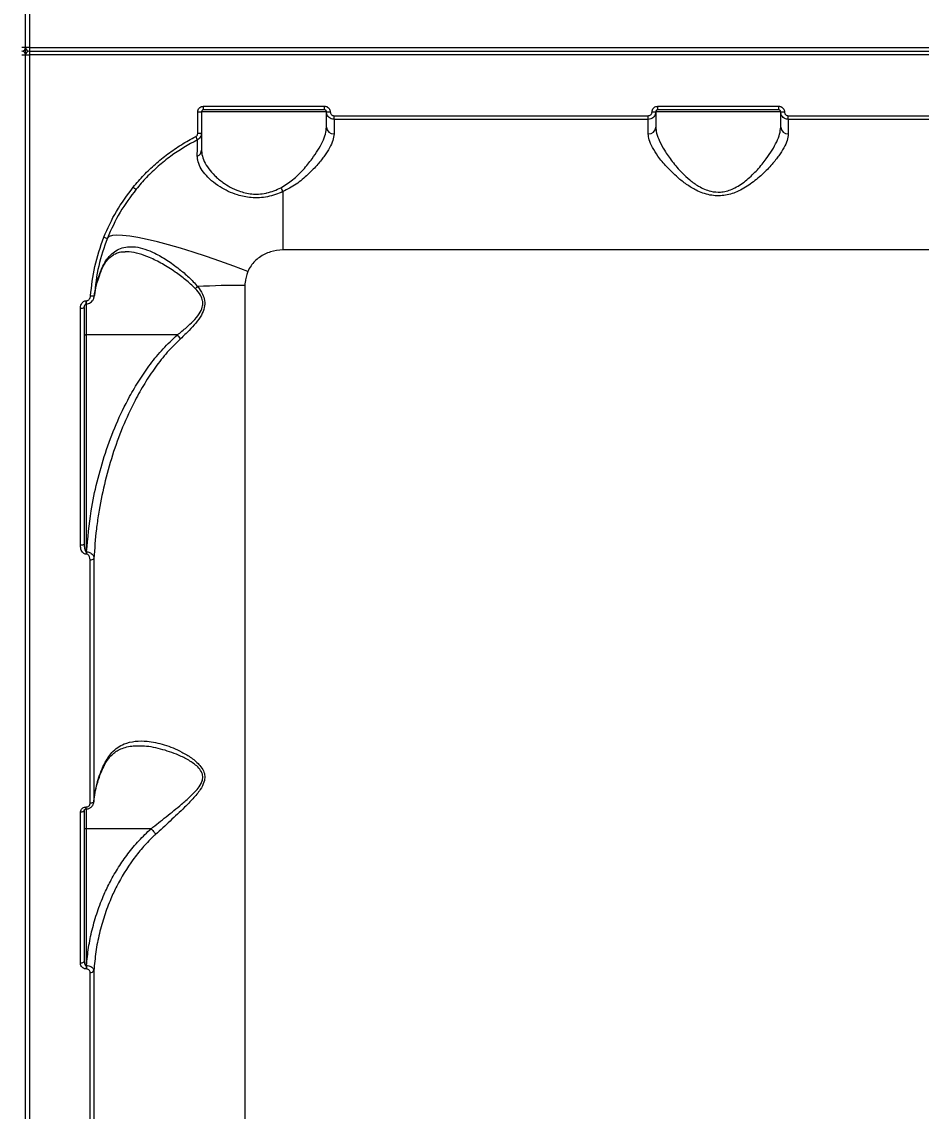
# Model space of a CAD drawing. Header units: millimetres. Extents: x -8760 to 8364, y -7998 to 7451.
# Drawn here: x 2946.4 to 3184, y -2688.5 to -2400.8 of the extents above; entities that cross this region are included whole.
import ezdxf

# ---------------------------------------------------------------- set-up
doc = ezdxf.new("R2010")
doc.units = ezdxf.units.MM
for name, color, linetype in [('DIKOM_ОБЪЕКТ', 7, 'Continuous'), ('DIKOM_РАЗМЕР_ЗОНА', 7, 'Continuous'), ('DIKOM_РАЗМЕР_ОБЪЕКТА', 7, 'Continuous')]:
    doc.layers.add(name, color=color, linetype=linetype)
doc.styles.add('style1', font='arial.ttf', dxfattribs={"width": 0.8})
doc.dimstyles.new('1-50', dxfattribs={"dimtxt": 300, "dimasz": 200, "dimexe": 100, "dimexo": 0, "dimgap": 100, "dimtad": 1, "dimtxsty": 'style1', "dimcen": 200, "dimclrd": 7, "dimclre": 7, "dimclrt": 7, "dimadec": 1, "dimazin": 2, "dimtfac": 1, "dimtmove": 0, "dimatfit": 2, "dimfxl": 0, "dimlwd": 25, "dimlwe": 18, "dimarcsym": 0})

# ---------------------------------------------------------------- blocks, each defined once
blk = doc.blocks.new('*D21')
at = {"layer": 'Defpoints', "color": 0, "transparency": 16777216}
for p in [(-7755.65, -10.55), (8364.4, -2410.44), (8364.4, -7897.56)]:
    blk.add_point(p, dxfattribs=at)
at = {"layer": 'DIKOM_РАЗМЕР_ЗОНА', "color": 7, "lineweight": 18, "transparency": 16777216}
for p, q in [((-7755.65, -10.55), (-7755.65, -7997.56)), ((8364.4, -2410.44), (8364.4, -7997.56))]:
    blk.add_line(p, q, dxfattribs=at)
at = {"layer": 'DIKOM_РАЗМЕР_ЗОНА', "color": 7, "lineweight": 25, "transparency": 16777216}
blk.add_line((-7555.65, -7897.56), (8164.4, -7897.56), dxfattribs=at)
at = {"layer": 'DIKOM_РАЗМЕР_ЗОНА', "color": 7, "transparency": 16777216}
for points in [[(-7555.65, -7864.23), (-7555.65, -7930.9), (-7755.65, -7897.56)], [(8164.4, -7864.23), (8164.4, -7930.9), (8364.4, -7897.56)]]:
    blk.add_solid(points, dxfattribs=at)
at = {"layer": 'DIKOM_РАЗМЕР_ЗОНА', "color": 7, "transparency": 16777216, "insert": (1040.74, -7644.39), "char_height": 300, "attachment_point": 5, "style": 'style1'}
blk.add_mtext('16100', dxfattribs=at)
blk = doc.blocks.new('*D19')
at = {"layer": 'Defpoints', "color": 0, "transparency": 16777216}
for p in [(-5756.7, -306.55), (6365.48, -2710.55), (6365.48, -7111.41)]:
    blk.add_point(p, dxfattribs=at)
at = {"layer": 'DIKOM_РАЗМЕР_ОБЪЕКТА', "color": 7, "lineweight": 18, "transparency": 16777216}
for p, q in [((-5756.7, -306.55), (-5756.7, -7211.41)), ((6365.48, -2710.55), (6365.48, -7211.41))]:
    blk.add_line(p, q, dxfattribs=at)
at = {"layer": 'DIKOM_РАЗМЕР_ОБЪЕКТА', "color": 7, "lineweight": 25, "transparency": 16777216}
blk.add_line((-5556.7, -7111.41), (6165.48, -7111.41), dxfattribs=at)
at = {"layer": 'DIKOM_РАЗМЕР_ОБЪЕКТА', "color": 7, "transparency": 16777216}
for points in [[(-5556.7, -7078.08), (-5556.7, -7144.75), (-5756.7, -7111.41)], [(6165.48, -7078.08), (6165.48, -7144.75), (6365.48, -7111.41)]]:
    blk.add_solid(points, dxfattribs=at)
at = {"layer": 'DIKOM_РАЗМЕР_ОБЪЕКТА', "color": 7, "transparency": 16777216, "insert": (1047.24, -6858.24), "char_height": 300, "attachment_point": 5, "style": 'style1'}
blk.add_mtext('12100', dxfattribs=at)

msp = doc.modelspace()

# ---------------------------------------------------------------- linework, layer by layer
at = {"layer": 'DIKOM_ОБЪЕКТ', "color": 7, "linetype": 'Continuous', "lineweight": 15}
for p, q in [((2947.392, -2407.554), (2947.392, -1989.554)), ((2948.392, -1988.554), (2948.392, -2407.552)), ((2947.392, -2409.554), (2947.392, -2407.554)), ((2948.392, -2407.552), (2948.392, -2408.554)), ((2948.392, -2407.552), (3424.391, -2407.552)), ((2947.392, -2827.554), (2947.392, -2409.554)), ((2948.392, -2408.554), (2948.392, -2409.557)), ((2948.392, -2408.554), (3424.391, -2408.554)), ((3424.391, -2409.557), (2948.392, -2409.557)), ((2948.392, -2409.557), (2948.392, -2828.554)), ((2992.891, -2430.219), (2992.891, -2424.592)), ((2993.892, -2424.554), (2993.892, -2430.167)), ((3026.892, -2424.554), (2993.892, -2424.554)), ((2994.392, -2423.089), (3026.392, -2423.089)), ((2994.392, -2424.054), (2994.392, -2423.089)), ((3026.392, -2424.054), (2994.392, -2424.054)), ((3026.392, -2424.054), (3026.392, -2423.089)), ((3026.892, -2428.605), (3026.892, -2424.554)), ((3028.892, -2425.595), (3111.891, -2425.595)), ((3028.892, -2426.554), (3028.892, -2425.595)), ((3111.891, -2426.554), (3111.891, -2425.595)), ((3113.892, -2424.554), (3113.892, -2428.605)), ((3146.892, -2424.554), (3113.892, -2424.554)), ((3114.391, -2423.089), (3146.391, -2423.089)), ((3114.391, -2424.054), (3114.391, -2423.089)), ((3146.391, -2424.054), (3114.391, -2424.054)), ((3146.391, -2424.054), (3146.391, -2423.089)), ((3146.892, -2428.605), (3146.892, -2424.554)), ((3148.892, -2425.595), (3231.892, -2425.595)), ((3148.892, -2426.554), (3148.892, -2425.595)), ((3028.892, -2426.554), (3028.892, -2430.412)), ((3111.891, -2426.554), (3028.892, -2426.554)), ((3111.891, -2430.412), (3111.891, -2426.554)), ((3148.892, -2426.554), (3148.892, -2430.412)), ((3231.892, -2426.554), (3148.892, -2426.554)), ((3015.391, -2445.648), (3015.391, -2461.057)), ((3365.391, -2461.057), (3015.391, -2461.057)), ((2967.29, -2466.703), (2967.278, -2466.732)), ((3005.342, -2470.402), (3005.342, -2790.554)), ((2963.391, -2474.458), (2963.486, -2474.458)), ((2963.391, -2475.301), (2963.391, -2474.458)), ((2963.486, -2475.301), (2963.486, -2474.458)), ((2965.633, -2473.244), (2965.721, -2472.598)), ((2961.892, -2539.066), (2961.892, -2476.4)), ((2962.892, -2476.238), (2962.892, -2538.755)), ((2963.391, -2475.289), (2963.391, -2483.471)), ((2963.391, -2475.301), (2963.486, -2475.301)), ((2987.505, -2483.471), (2963.391, -2483.471)), ((2963.391, -2483.471), (2963.391, -2540.76)), ((2963.391, -2540.76), (2963.513, -2540.76)), ((2963.391, -2540.76), (2963.391, -2541.407)), ((2963.513, -2540.76), (2963.513, -2541.407)), ((2963.513, -2541.407), (2963.391, -2541.407)), ((2964.451, -2607.187), (2964.451, -2542.866)), ((2965.449, -2542.569), (2965.449, -2606.749)), ((2961.892, -2649.439), (2961.892, -2609.576)), ((2962.892, -2609.097), (2962.892, -2648.866)), ((2963.391, -2608.16), (2963.424, -2608.16)), ((2963.391, -2608.684), (2963.391, -2608.16)), ((2963.391, -2608.684), (2963.424, -2608.684)), ((2963.391, -2608.701), (2963.391, -2613.907)), ((2963.424, -2608.684), (2963.424, -2608.16)), ((2980.552, -2613.907), (2963.391, -2613.907)), ((2963.391, -2613.907), (2963.391, -2650.061)), ((2963.391, -2650.061), (2963.495, -2650.061)), ((2963.391, -2650.061), (2963.391, -2650.961)), ((2963.495, -2650.061), (2963.495, -2650.961)), ((2963.495, -2650.961), (2963.391, -2650.961)), ((2964.451, -2717.904), (2964.451, -2651.927)), ((2965.449, -2651.39), (2965.449, -2717.221))]:
    msp.add_line(p, q, dxfattribs=at)
at = {"layer": 'DIKOM_ОБЪЕКТ', "color": 7, "linetype": 'Continuous', "lineweight": 15, "flags": 128}
for points in [[(3006.101, -2466.76), (3002.407, -2465.353), (2998.75, -2464.021), (2995.165, -2462.776), (2991.688, -2461.63), (2988.354, -2460.595), (2985.195, -2459.681), (2982.242, -2458.897), (2979.524, -2458.251), (2977.069, -2457.749), (2974.901, -2457.396), (2973.041, -2457.196), (2971.507, -2457.151), (2970.315, -2457.26), (2969.475, -2457.524), (2968.998, -2457.938)], [(2967.345, -2466.376), (2967.315, -2466.627), (2967.29, -2466.703)], [(2962.892, -2483.305), (2962.901, -2483.338), (2962.93, -2483.369), (2962.976, -2483.397), (2963.038, -2483.422), (2963.114, -2483.443), (2963.2, -2483.458), (2963.294, -2483.468), (2963.391, -2483.471)], [(2962.892, -2538.755), (2962.872, -2538.816), (2962.815, -2538.874), (2962.723, -2538.928), (2962.599, -2538.975), (2962.447, -2539.013), (2962.274, -2539.042), (2962.087, -2539.06), (2961.892, -2539.066)], [(2965.449, -2606.749), (2965.418, -2606.836), (2965.353, -2606.919), (2965.257, -2606.995), (2965.132, -2607.061), (2964.984, -2607.115), (2964.817, -2607.154), (2964.637, -2607.179), (2964.451, -2607.187)], [(2962.892, -2609.097), (2962.872, -2609.191), (2962.815, -2609.28), (2962.723, -2609.363), (2962.599, -2609.436), (2962.447, -2609.495), (2962.274, -2609.54), (2962.087, -2609.567), (2961.892, -2609.576)], [(2962.892, -2613.745), (2962.901, -2613.776), (2962.93, -2613.807), (2962.976, -2613.835), (2963.038, -2613.859), (2963.114, -2613.879), (2963.2, -2613.894), (2963.294, -2613.904), (2963.391, -2613.907)], [(2962.892, -2648.866), (2962.872, -2648.978), (2962.815, -2649.085), (2962.723, -2649.184), (2962.599, -2649.271), (2962.447, -2649.343), (2962.274, -2649.396), (2962.087, -2649.428), (2961.892, -2649.439)]]:
    msp.add_lwpolyline(points, dxfattribs=at)
at = {"layer": 'DIKOM_ОБЪЕКТ', "color": 7, "linetype": 'Continuous', "lineweight": 15}
for centre, radius, start, end in [((2946.644, -2511.56), 104.008, 89.58797, 90.13881), ((2946.392, -2407.554), 1, 270, 0), ((2948.14, -2511.56), 104.008, 89.86119, 90.41203), ((2948.392, -2407.554), 1, 180, 270), ((2946.392, -2409.554), 1, 0, 90), ((2946.64, -2303.828), 105.729, 269.86568, 270.40755), ((2948.392, -2409.554), 1, 90, 180), ((2948.144, -2303.828), 105.729, 269.59245, 270.13432), ((2993.141, -2418.01), 6.587, 267.82687, 276.54398), ((3027.642, -2418.028), 6.569, 263.44535, 272.18172), ((3113.141, -2418.017), 6.58, 267.82555, 276.54738), ((3147.642, -2418.028), 6.569, 263.44535, 272.18172), ((3001.14, -2426.911), 9.748, 205.53389, 211.13416), ((2993.141, -2425.327), 4.898, 267.08139, 278.81912), ((3028.8, -2428.503), 1.911, 183.03833, 272.75802), ((3111.983, -2428.502), 1.911, 267.25078, 356.93928), ((3148.8, -2428.503), 1.911, 183.03833, 272.75802), ((2992.131, -2434.599), 1.762, 291.14815, 358.14595), ((2978.239, -2441.854), 3.541, 227.18264, 242.57493), ((3021.724, -2441.713), 7.456, 202.80544, 211.85759), ((2969.154, -2455.563), 2.38, 242.91328, 266.24664), ((2988.712, -2466.318), 6.055, 305.64249, 313.29322), ((3005.221, -2706.827), 236.425, 89.97085, 92.99613), ((2964.914, -2471.222), 1.97, 259.7914, 289.13695), ((2962.135, -2474.731), 1.687, 261.70402, 296.64859), ((2981.392, -2489.434), 8.539, 35.38761, 44.29148), ((2964.654, -2541.721), 1.163, 259.96727, 313.12758), ((2964.601, -2651.01), 0.929, 260.70933, 335.88452)]:
    msp.add_arc(centre, radius, start, end, dxfattribs=at)
for points, knots in [([(2992.891, -2424.592), (2992.899, -2424.481), (2992.918, -2424.202), (2993.097, -2423.779), (2993.436, -2423.398), (2993.886, -2423.139), (2994.223, -2423.105), (2994.392, -2423.089)], [0, 0, 0, 0, 0.141868, 0.3567582, 0.5713423, 0.785661, 1, 1, 1, 1]), ([(2994.392, -2424.054), (2994.335, -2424.06), (2994.223, -2424.071), (2994.073, -2424.157), (2993.96, -2424.284), (2993.9, -2424.424), (2993.894, -2424.517), (2993.892, -2424.554)], [0, 0, 0, 0, 0.2140109, 0.4282838, 0.6428623, 0.857966, 1, 1, 1, 1]), ([(3026.392, -2423.089), (3026.502, -2423.096), (3026.78, -2423.114), (3027.202, -2423.294), (3027.583, -2423.634), (3027.842, -2424.085), (3027.875, -2424.423), (3027.892, -2424.592)], [0, 0, 0, 0, 0.1406894, 0.355116, 0.5699275, 0.784879, 1, 1, 1, 1]), ([(3026.892, -2424.554), (3026.886, -2424.498), (3026.875, -2424.386), (3026.789, -2424.236), (3026.662, -2424.122), (3026.521, -2424.063), (3026.428, -2424.057), (3026.392, -2424.054)], [0, 0, 0, 0, 0.215601, 0.4308571, 0.645475, 0.8598906, 1, 1, 1, 1]), ([(3028.892, -2426.554), (3028.745, -2426.545), (3028.374, -2426.52), (3027.811, -2426.281), (3027.303, -2425.829), (3026.958, -2425.229), (3026.914, -2424.779), (3026.892, -2424.554)], [0, 0, 0, 0, 0.1407845, 0.35546958, 0.57028417, 0.78517579, 1, 1, 1, 1]), ([(3027.892, -2424.592), (3027.903, -2424.705), (3027.925, -2424.931), (3028.097, -2425.231), (3028.351, -2425.458), (3028.632, -2425.578), (3028.818, -2425.59), (3028.892, -2425.595)], [0, 0, 0, 0, 0.2151117, 0.4301725, 0.6448267, 0.8594235, 1, 1, 1, 1]), ([(3113.892, -2424.554), (3113.882, -2424.702), (3113.857, -2425.074), (3113.617, -2425.636), (3113.165, -2426.144), (3112.566, -2426.488), (3112.116, -2426.532), (3111.891, -2426.554)], [0, 0, 0, 0, 0.1417063, 0.3564183, 0.5709119, 0.7853995, 1, 1, 1, 1]), ([(3111.891, -2425.595), (3112.004, -2425.584), (3112.229, -2425.561), (3112.528, -2425.389), (3112.754, -2425.135), (3112.874, -2424.853), (3112.887, -2424.666), (3112.892, -2424.592)], [0, 0, 0, 0, 0.21428167, 0.42871059, 0.64322166, 0.85807339, 1, 1, 1, 1]), ([(3112.892, -2424.592), (3112.899, -2424.481), (3112.917, -2424.202), (3113.097, -2423.779), (3113.436, -2423.398), (3113.886, -2423.139), (3114.223, -2423.105), (3114.391, -2423.089)], [0, 0, 0, 0, 0.1418519, 0.3567518, 0.5713456, 0.7858514, 1, 1, 1, 1]), ([(3114.391, -2424.054), (3114.335, -2424.06), (3114.223, -2424.071), (3114.073, -2424.157), (3113.96, -2424.284), (3113.9, -2424.424), (3113.894, -2424.517), (3113.892, -2424.554)], [0, 0, 0, 0, 0.21403822, 0.42780735, 0.64281677, 0.8579479, 1, 1, 1, 1]), ([(3146.391, -2423.089), (3146.502, -2423.096), (3146.78, -2423.114), (3147.202, -2423.294), (3147.583, -2423.634), (3147.841, -2424.085), (3147.875, -2424.423), (3147.892, -2424.592)], [0, 0, 0, 0, 0.1406894, 0.355116, 0.5699275, 0.784879, 1, 1, 1, 1]), ([(3146.892, -2424.554), (3146.886, -2424.498), (3146.875, -2424.386), (3146.789, -2424.236), (3146.662, -2424.123), (3146.521, -2424.063), (3146.428, -2424.057), (3146.391, -2424.054)], [0, 0, 0, 0, 0.2154142, 0.4305855, 0.6455723, 0.8593417, 1, 1, 1, 1]), ([(3148.892, -2426.554), (3148.745, -2426.545), (3148.373, -2426.52), (3147.811, -2426.281), (3147.303, -2425.829), (3146.958, -2425.229), (3146.914, -2424.779), (3146.892, -2424.554)], [0, 0, 0, 0, 0.1407845, 0.35546958, 0.57028417, 0.78517579, 1, 1, 1, 1]), ([(3147.892, -2424.592), (3147.903, -2424.705), (3147.925, -2424.931), (3148.097, -2425.231), (3148.351, -2425.458), (3148.632, -2425.578), (3148.818, -2425.59), (3148.892, -2425.595)], [0, 0, 0, 0, 0.2151234, 0.4301958, 0.6450889, 0.8594158, 1, 1, 1, 1]), ([(2975.833, -2444.451), (2976.746, -2443.379), (2978.573, -2441.235), (2981.641, -2438.318), (2984.954, -2435.626), (2988.512, -2433.18), (2991.066, -2431.802), (2992.344, -2431.113)], [0, 0, 0, 0, 0.197834, 0.3955072, 0.593175, 0.7965916, 1, 1, 1, 1]), ([(2992.344, -2431.113), (2992.439, -2431.052), (2992.63, -2430.93), (2992.818, -2430.641), (2992.887, -2430.391), (2992.891, -2430.249), (2992.891, -2430.219)], [0, 0, 0, 0, 0.3057464, 0.6116392, 0.9180194, 1, 1, 1, 1]), ([(2993.892, -2430.167), (2993.89, -2430.227), (2993.882, -2430.511), (2993.744, -2431.009), (2993.367, -2431.587), (2992.986, -2431.83), (2992.796, -2431.951)], [0, 0, 0, 0, 0.0818942, 0.3881104, 0.6940545, 1, 1, 1, 1]), ([(2993.892, -2430.167), (2993.892, -2430.255), (2993.892, -2430.439), (2993.892, -2431.898), (2993.892, -2433.728), (2993.892, -2434.656)], [0, 0, 0, 0, 0.3069741, 0.6484664, 1, 1, 1, 1]), ([(3014.851, -2444.602), (3015.918, -2443.939), (3018.144, -2442.554), (3020.815, -2439.835), (3023.006, -2437.166), (3024.686, -2434.662), (3025.883, -2432.453), (3026.716, -2430.37), (3026.833, -2429.198), (3026.892, -2428.605)], [0, 0, 0, 0, 0.1463679, 0.3054928, 0.4689907, 0.600892, 0.7350956, 0.8657003, 1, 1, 1, 1]), ([(3028.892, -2430.412), (3028.827, -2430.967), (3028.698, -2432.079), (3027.772, -2434.056), (3026.424, -2436.177), (3024.54, -2438.556), (3022.079, -2441.122), (3019.05, -2443.718), (3016.583, -2445.019), (3015.391, -2445.648)], [0, 0, 0, 0, 0.1316565, 0.2634894, 0.3951406, 0.526873, 0.6882985, 0.8495321, 1, 1, 1, 1]), ([(3148.892, -2430.412), (3148.827, -2430.967), (3148.698, -2432.079), (3147.773, -2434.056), (3146.425, -2436.177), (3144.538, -2438.554), (3142.087, -2441.134), (3139, -2443.692), (3135.602, -2445.727), (3132.479, -2446.68), (3130.034, -2446.798), (3128.157, -2446.585), (3126.323, -2446.063), (3124.208, -2445.142), (3121.956, -2443.763), (3119.306, -2441.662), (3116.703, -2439.109), (3114.495, -2436.391), (3112.963, -2433.982), (3112.057, -2431.994), (3111.944, -2430.91), (3111.891, -2430.412)], [0, 0, 0, 0, 0.0554754, 0.1110233, 0.1664965, 0.2220072, 0.290022, 0.3579652, 0.4226746, 0.4774108, 0.5052475, 0.5330913, 0.562712, 0.5923732, 0.6404291, 0.6885821, 0.7603245, 0.8320618, 0.8909988, 0.9498677, 1, 1, 1, 1]), ([(3113.892, -2428.605), (3113.938, -2429.129), (3114.04, -2430.265), (3114.844, -2432.345), (3116.198, -2434.858), (3118.167, -2437.704), (3120.462, -2440.377), (3122.839, -2442.593), (3124.831, -2444.044), (3126.738, -2445.028), (3128.67, -2445.683), (3130.401, -2445.827), (3132.023, -2445.636), (3133.308, -2445.309), (3135.499, -2444.364), (3138.097, -2442.528), (3140.824, -2439.847), (3143.004, -2437.164), (3144.687, -2434.663), (3145.882, -2432.453), (3146.717, -2430.37), (3146.833, -2429.198), (3146.892, -2428.605)], [0, 0, 0, 0, 0.0507138, 0.1099151, 0.1707231, 0.242651, 0.3164723, 0.3637503, 0.4119889, 0.4400494, 0.4688557, 0.5100988, 0.5210853, 0.5468172, 0.5734086, 0.6369364, 0.7046106, 0.7741496, 0.83025, 0.8873296, 0.9428802, 1, 1, 1, 1]), ([(2992.796, -2431.951), (2990.388, -2433.312), (2986.74, -2435.374), (2982.395, -2438.921), (2979.321, -2441.819), (2977.504, -2443.948), (2976.608, -2444.997)], [0, 0, 0, 0, 0.3951693, 0.5986828, 0.8021699, 1, 1, 1, 1]), ([(2992.766, -2436.242), (2992.772, -2435.374), (2992.783, -2433.613), (2992.79, -2432.376), (2992.794, -2431.98), (2992.795, -2431.957), (2992.796, -2431.951)], [0, 0, 0, 0, 0.34149608, 0.69300078, 0.9180168, 1, 1, 1, 1]), ([(3015.391, -2445.648), (3014.748, -2445.917), (3013.447, -2446.462), (3011.357, -2447.021), (3009.18, -2447.314), (3006.435, -2447.283), (3003.589, -2446.681), (3000.878, -2445.602), (2998.558, -2444.323), (2996.436, -2442.756), (2994.676, -2440.98), (2993.446, -2439.15), (2992.843, -2437.564), (2992.787, -2436.605), (2992.766, -2436.242)], [0, 0, 0, 0, 0.0603593, 0.1220415, 0.182586, 0.2452061, 0.354857, 0.4358162, 0.5191039, 0.6213413, 0.7266, 0.8297184, 0.9355789, 1, 1, 1, 1]), ([(2993.892, -2434.656), (2993.913, -2435.036), (2993.969, -2436.025), (2994.533, -2437.685), (2995.668, -2439.586), (2997.318, -2441.466), (2999.268, -2443.105), (3001.442, -2444.474), (3003.94, -2445.625), (3006.538, -2446.272), (3008.983, -2446.338), (3010.323, -2446.167), (3011.682, -2445.873), (3013.063, -2445.458), (3014.25, -2444.89), (3014.851, -2444.602)], [0, 0, 0, 0, 0.06538947, 0.17036722, 0.27794069, 0.38181129, 0.48840483, 0.56956013, 0.652796, 0.76041358, 0.81515735, 0.8718874, 0.88003946, 0.93919551, 1, 1, 1, 1]), ([(2968.07, -2457.682), (2969.098, -2455.36), (2971.178, -2450.661), (2974.269, -2446.537), (2975.833, -2444.451)], [0, 0, 0, 0, 0.4941714, 1, 1, 1, 1]), ([(2976.608, -2444.997), (2975.109, -2446.988), (2972.075, -2451.017), (2970.032, -2455.613), (2968.998, -2457.938)], [0, 0, 0, 0, 0.4941738, 1, 1, 1, 1]), ([(2964.564, -2473.161), (2964.84, -2470.551), (2965.398, -2465.266), (2967.172, -2460.231), (2968.07, -2457.682)], [0, 0, 0, 0, 0.4938757, 1, 1, 1, 1]), ([(2968.998, -2457.938), (2968.136, -2460.37), (2966.392, -2465.294), (2965.839, -2470.466), (2965.56, -2473.084)], [0, 0, 0, 0, 0.4938162, 1, 1, 1, 1]), ([(2967.345, -2466.376), (2967.66, -2465.686), (2968.292, -2464.306), (2969.491, -2462.684), (2970.868, -2461.438), (2972.487, -2460.569), (2974.329, -2460.144), (2976.488, -2460.183), (2978.898, -2460.752), (2981.683, -2461.916), (2984.736, -2463.67), (2987.741, -2465.864), (2990.532, -2468.175), (2992.087, -2469.875), (2992.864, -2470.725)], [0, 0, 0, 0, 0.0676102, 0.1352468, 0.2056888, 0.2761692, 0.3555596, 0.4349983, 0.5267529, 0.6185581, 0.7258832, 0.8332495, 0.9166787, 1, 1, 1, 1]), ([(2967.298, -2466.738), (2967.381, -2466.523), (2967.665, -2465.786), (2968.252, -2464.752), (2969.033, -2463.65), (2969.899, -2462.792), (2970.858, -2462.132), (2971.952, -2461.705), (2972.9, -2461.498), (2973.545, -2461.535), (2973.694, -2461.543)], [0, 0, 0, 0, 0.0545755, 0.1865311, 0.322605, 0.461284, 0.6104586, 0.7718501, 0.9472128, 1, 1, 1, 1]), ([(2992.24, -2471.238), (2991.392, -2470.44), (2989.682, -2468.831), (2986.713, -2466.68), (2983.508, -2464.658), (2980.311, -2463.05), (2977.38, -2462.013), (2975.225, -2461.526), (2974.044, -2461.557), (2973.696, -2461.566)], [0, 0, 0, 0, 0.1394748, 0.2812115, 0.4569325, 0.6359739, 0.784903, 0.936589, 1, 1, 1, 1]), ([(3015.391, -2461.057), (3014.278, -2461.153), (3012.072, -2461.345), (3009.123, -2462.861), (3007.117, -2464.786), (3006.368, -2466.241), (3006.101, -2466.76)], [0, 0, 0, 0, 0.2885688, 0.5716407, 0.8470448, 1, 1, 1, 1]), ([(2965.56, -2473.084), (2965.744, -2471.955), (2966.115, -2469.684), (2966.933, -2467.483), (2967.345, -2466.376)], [0, 0, 0, 0, 0.49741523, 1, 1, 1, 1]), ([(2965.721, -2472.598), (2965.756, -2472.311), (2965.909, -2471.092), (2966.428, -2469.121), (2967.066, -2467.47), (2967.354, -2466.723)], [0, 0, 0, 0, 0.1438571, 0.6125506, 1, 1, 1, 1]), ([(3006.101, -2466.76), (3005.774, -2467.74), (3005.412, -2468.824), (3005.345, -2470.066), (3005.343, -2470.287), (3005.342, -2470.402)], [0, 0, 0, 0, 0.8217604, 0.9078709, 1, 1, 1, 1]), ([(2987.505, -2483.471), (2988.314, -2482.827), (2989.756, -2481.681), (2991.736, -2479.867), (2993.227, -2478.119), (2994.121, -2476.399), (2994.251, -2475.187), (2994.119, -2474.103), (2993.588, -2472.754), (2992.737, -2471.797), (2992.24, -2471.238)], [0, 0, 0, 0, 0.2010526, 0.3583823, 0.5149373, 0.6384941, 0.7217757, 0.7449578, 0.8512652, 1, 1, 1, 1]), ([(2992.864, -2470.725), (2993.339, -2471.363), (2994.166, -2472.475), (2994.81, -2474.423), (2994.717, -2476.394), (2993.83, -2478.435), (2992.407, -2480.415), (2990.517, -2482.466), (2989.126, -2483.766), (2988.354, -2484.489)], [0, 0, 0, 0, 0.14912, 0.2596259, 0.3716499, 0.4987628, 0.6525388, 0.8069683, 1, 1, 1, 1]), ([(2961.892, -2476.4), (2961.913, -2476.149), (2961.953, -2475.673), (2962.254, -2475.079), (2962.639, -2474.689), (2963.028, -2474.489), (2963.282, -2474.467), (2963.391, -2474.458)], [0, 0, 0, 0, 0.2791893, 0.5294898, 0.7216915, 0.8795344, 1, 1, 1, 1]), ([(2963.485, -2475.281), (2963.658, -2475.274), (2964.04, -2475.26), (2964.582, -2474.974), (2965.071, -2474.509), (2965.428, -2473.854), (2965.565, -2473.319), (2965.563, -2473.024), (2965.563, -2473.007)], [0, 0, 0, 0, 0.1511016, 0.3334784, 0.523181, 0.739625, 0.984747, 1, 1, 1, 1]), ([(2963.486, -2474.458), (2963.548, -2474.453), (2963.71, -2474.442), (2963.975, -2474.32), (2964.261, -2474.057), (2964.49, -2473.655), (2964.539, -2473.327), (2964.564, -2473.161)], [0, 0, 0, 0, 0.1011592, 0.2613831, 0.4607025, 0.7265411, 1, 1, 1, 1]), ([(2962.901, -2476.405), (2962.896, -2476.314), (2962.881, -2476.045), (2962.977, -2475.68), (2963.163, -2475.414), (2963.294, -2475.321), (2963.371, -2475.3), (2963.417, -2475.301), (2963.441, -2475.309), (2963.452, -2475.312)], [0, 0, 0, 0, 0.1994447, 0.5949908, 0.8021486, 0.9045333, 0.9445169, 0.9749804, 1, 1, 1, 1]), ([(2963.513, -2540.76), (2963.835, -2537.158), (2964.391, -2530.945), (2966.22, -2522.254), (2968.401, -2514.604), (2971.229, -2507.072), (2974.316, -2500.66), (2977.408, -2495.39), (2980.338, -2491.157), (2983.627, -2487.095), (2986.212, -2484.678), (2987.505, -2483.471)], [0, 0, 0, 0, 0.1721624, 0.2969447, 0.4217212, 0.5495754, 0.6773915, 0.75695, 0.836484, 0.9182717, 1, 1, 1, 1]), ([(2988.354, -2484.489), (2987.152, -2485.665), (2984.748, -2488.017), (2981.632, -2492.023), (2978.803, -2496.271), (2975.84, -2501.551), (2972.927, -2507.859), (2970.239, -2515.284), (2968.112, -2522.939), (2966.824, -2529.489), (2965.887, -2536.034), (2965.623, -2539.972), (2965.449, -2542.569)], [0, 0, 0, 0, 0.0776037, 0.1552626, 0.2354697, 0.3156961, 0.4385187, 0.561374, 0.6872838, 0.8131996, 0.8767621, 1, 1, 1, 1]), ([(2963.391, -2541.407), (2963.293, -2541.398), (2963.073, -2541.377), (2962.724, -2541.19), (2962.371, -2540.832), (2962.018, -2540.161), (2961.897, -2539.532), (2961.892, -2539.112), (2961.892, -2539.066)], [0, 0, 0, 0, 0.0933871, 0.2086523, 0.3720537, 0.5792597, 0.9536394, 1, 1, 1, 1]), ([(2962.892, -2538.755), (2962.903, -2539.11), (2962.919, -2539.626), (2963.045, -2540.237), (2963.154, -2540.545), (2963.259, -2540.701), (2963.339, -2540.753), (2963.374, -2540.757), (2963.391, -2540.76)], [0, 0, 0, 0, 0.495903, 0.7198213, 0.8703008, 0.9510339, 0.9760299, 1, 1, 1, 1]), ([(2963.513, -2540.76), (2963.637, -2540.769), (2963.91, -2540.791), (2964.345, -2540.934), (2964.788, -2541.203), (2965.203, -2541.655), (2965.413, -2542.139), (2965.441, -2542.471), (2965.449, -2542.569)], [0, 0, 0, 0, 0.1136484, 0.2493046, 0.4226904, 0.6134951, 0.8848261, 1, 1, 1, 1]), ([(2964.451, -2542.866), (2964.428, -2542.595), (2964.394, -2542.202), (2964.152, -2541.759), (2963.937, -2541.54), (2963.715, -2541.424), (2963.575, -2541.412), (2963.513, -2541.407)], [0, 0, 0, 0, 0.4300058, 0.6258019, 0.7881812, 0.9052692, 1, 1, 1, 1]), ([(2968.152, -2597.306), (2968.18, -2597.244), (2968.428, -2596.678), (2969.014, -2595.787), (2969.923, -2594.644), (2970.991, -2593.704), (2972.222, -2592.962), (2973.717, -2592.396), (2975.314, -2592.053), (2976.477, -2592.03), (2977.011, -2592.019)], [0, 0, 0, 0, 0.0148856, 0.1349495, 0.2626166, 0.3977684, 0.5419774, 0.6955291, 0.8603786, 1, 1, 1, 1]), ([(2968.207, -2596.752), (2968.825, -2595.689), (2969.832, -2593.955), (2971.705, -2592.406), (2973.729, -2591.314), (2976.324, -2590.701), (2979.864, -2590.717), (2984.044, -2591.59), (2988.023, -2593.248), (2991.26, -2595.125), (2993.247, -2596.813), (2994.435, -2598.52), (2994.846, -2600.052), (2994.583, -2601.79), (2993.47, -2603.819), (2991.659, -2606.016), (2988.932, -2608.747), (2985.584, -2611.901), (2983.018, -2614.241), (2981.734, -2615.41)], [0, 0, 0, 0, 0.074251, 0.1210071, 0.1678019, 0.2385486, 0.3094169, 0.4070083, 0.5046776, 0.5609044, 0.6168525, 0.648472, 0.6753813, 0.7024509, 0.7386756, 0.7876413, 0.8368231, 0.9184107, 1, 1, 1, 1]), ([(2980.552, -2613.907), (2981.881, -2612.854), (2984.561, -2610.731), (2988.073, -2607.926), (2990.922, -2605.451), (2992.838, -2603.518), (2994.036, -2601.684), (2994.324, -2600.107), (2993.877, -2598.732), (2992.617, -2597.221), (2990.51, -2595.771), (2987.167, -2594.118), (2982.985, -2592.762), (2979.323, -2592.032), (2977.402, -2592.105), (2977.004, -2592.12)], [0, 0, 0, 0, 0.11519392, 0.23226348, 0.29992694, 0.36871789, 0.41681872, 0.45162547, 0.48640925, 0.52862722, 0.60574065, 0.68504706, 0.82252516, 0.96325493, 1, 1, 1, 1]), ([(2965.449, -2606.749), (2965.668, -2605.162), (2966.097, -2602.051), (2967.282, -2598.741), (2968.08, -2597.025), (2968.207, -2596.752)], [0, 0, 0, 0, 0.4665257, 0.9150028, 1, 1, 1, 1]), ([(2965.457, -2606.866), (2965.46, -2606.783), (2965.501, -2605.745), (2965.872, -2603.765), (2966.613, -2600.956), (2967.397, -2598.792), (2968.019, -2597.599), (2968.177, -2597.296)], [0, 0, 0, 0, 0.0255685, 0.3177066, 0.6098598, 0.9011932, 1, 1, 1, 1]), ([(2968.207, -2596.752), (2968.211, -2596.772), (2968.239, -2596.941), (2968.247, -2597.137), (2968.151, -2597.259), (2968.139, -2597.274)], [0, 0, 0, 0, 0.1053063, 0.8931691, 1, 1, 1, 1]), ([(2963.424, -2608.671), (2963.469, -2608.675), (2963.756, -2608.699), (2964.288, -2608.534), (2964.917, -2608.119), (2965.323, -2607.487), (2965.494, -2606.974), (2965.449, -2606.719), (2965.448, -2606.714)], [0, 0, 0, 0, 0.0420114, 0.2718194, 0.5073811, 0.7486036, 0.9944423, 1, 1, 1, 1]), ([(2961.892, -2609.576), (2961.904, -2609.441), (2961.929, -2609.152), (2962.142, -2608.75), (2962.481, -2608.422), (2962.911, -2608.202), (2963.231, -2608.174), (2963.391, -2608.16)], [0, 0, 0, 0, 0.1890248, 0.40455243, 0.60696803, 0.80336543, 1, 1, 1, 1]), ([(2962.91, -2609.069), (2962.912, -2609.02), (2962.916, -2608.935), (2963.022, -2608.81), (2963.153, -2608.729), (2963.285, -2608.69), (2963.404, -2608.68), (2963.473, -2608.691), (2963.503, -2608.695)], [0, 0, 0, 0, 0.3052127, 0.5391555, 0.6957343, 0.815729, 0.9219113, 1, 1, 1, 1]), ([(2963.424, -2608.16), (2963.533, -2608.15), (2963.751, -2608.13), (2964.043, -2607.98), (2964.277, -2607.756), (2964.425, -2607.479), (2964.443, -2607.28), (2964.451, -2607.187)], [0, 0, 0, 0, 0.1952577, 0.3901302, 0.5932608, 0.8111287, 1, 1, 1, 1]), ([(2963.495, -2650.061), (2963.65, -2648.47), (2963.962, -2645.288), (2964.938, -2640.536), (2966.301, -2635.829), (2967.95, -2631.585), (2969.835, -2627.669), (2971.907, -2624.079), (2974.419, -2620.47), (2977.262, -2617.025), (2979.457, -2614.947), (2980.555, -2613.908)], [0, 0, 0, 0, 0.1183266, 0.2366513, 0.3581415, 0.4796285, 0.5712539, 0.6768279, 0.7823859, 0.8911998, 1, 1, 1, 1]), ([(2981.734, -2615.41), (2981.491, -2615.637), (2980.268, -2616.779), (2978.203, -2618.97), (2974.837, -2623.198), (2972.081, -2627.72), (2969.727, -2632.746), (2968.154, -2636.911), (2966.831, -2641.615), (2965.876, -2646.449), (2965.591, -2649.743), (2965.449, -2651.39)], [0, 0, 0, 0, 0.0242919, 0.1222463, 0.2202159, 0.4215142, 0.5118884, 0.6322362, 0.752591, 0.8762952, 1, 1, 1, 1]), ([(2980.555, -2613.908), (2980.555, -2613.908), (2980.554, -2613.907), (2980.553, -2613.907), (2980.552, -2613.907), (2980.552, -2613.907)], [0, 0, 0, 0, 0.3217697, 0.7340624, 1, 1, 1, 1]), ([(2980.555, -2613.908), (2980.709, -2614.07), (2981.018, -2614.394), (2981.392, -2614.873), (2981.619, -2615.208), (2981.707, -2615.363), (2981.734, -2615.41)], [0, 0, 0, 0, 0.3251718, 0.6504357, 0.8925475, 1, 1, 1, 1]), ([(2963.391, -2650.961), (2963.321, -2650.958), (2963.079, -2650.947), (2962.684, -2650.812), (2962.275, -2650.499), (2961.959, -2650.031), (2961.915, -2649.649), (2961.892, -2649.439)], [0, 0, 0, 0, 0.0795819, 0.2757413, 0.4707177, 0.7105398, 1, 1, 1, 1]), ([(2962.892, -2648.866), (2962.899, -2649.028), (2962.912, -2649.314), (2963.01, -2649.673), (2963.124, -2649.894), (2963.231, -2650.004), (2963.312, -2650.053), (2963.368, -2650.059), (2963.391, -2650.061)], [0, 0, 0, 0, 0.3509581, 0.6182675, 0.8028987, 0.8794549, 0.9492425, 1, 1, 1, 1]), ([(2963.495, -2650.061), (2963.588, -2650.067), (2963.893, -2650.086), (2964.386, -2650.208), (2964.911, -2650.473), (2965.298, -2650.847), (2965.434, -2651.177), (2965.447, -2651.36), (2965.449, -2651.39)], [0, 0, 0, 0, 0.0891755, 0.2936138, 0.4895581, 0.7163875, 0.9545838, 1, 1, 1, 1]), ([(2964.451, -2651.927), (2964.435, -2651.788), (2964.407, -2651.542), (2964.202, -2651.245), (2963.945, -2651.053), (2963.695, -2650.969), (2963.541, -2650.963), (2963.495, -2650.961)], [0, 0, 0, 0, 0.3025622, 0.5346273, 0.7255558, 0.9171644, 1, 1, 1, 1])]:
    msp.add_open_spline(points, degree=3, knots=knots, dxfattribs=at)

# ---------------------------------------------------------------- dimensions: what is measured, and where the dimension line sits
at = {"layer": 'DIKOM_РАЗМЕР_ЗОНА'}
dim = msp.add_linear_dim(base=(8364.404, -7897.564), p1=(-7755.645, -10.554), p2=(8364.404, -2410.44), text='16100', dimstyle='1-50', dxfattribs=at)
dim.commit()
dim.dimension.update_dxf_attribs({"geometry": '*D21', "text_midpoint": (1040.741, -7897.564), "dimtype": 160})
at = {"layer": 'DIKOM_РАЗМЕР_ОБЪЕКТА'}
dim = msp.add_linear_dim(base=(6365.479, -7111.412), p1=(-5756.695, -306.554), p2=(6365.479, -2710.554), text='12100', dimstyle='1-50', dxfattribs=at)
dim.commit()
dim.dimension.update_dxf_attribs({"geometry": '*D19', "text_midpoint": (1047.24, -7111.412), "dimtype": 160})

doc.saveas('drawing.dxf')
